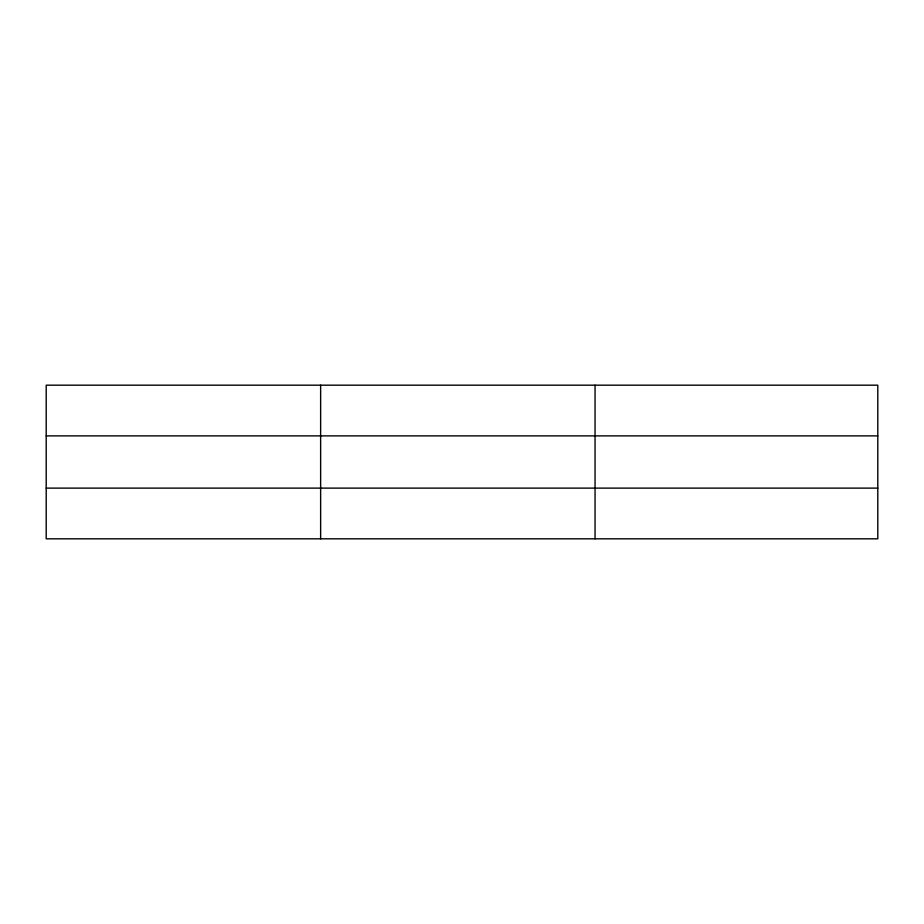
<?xml version="1.0" encoding="UTF-8"?>
<svg xmlns="http://www.w3.org/2000/svg" width="924" height="924" viewBox="0 0 924 924"><rect width="100%" height="100%" fill="white"/><g stroke="black" fill="none" stroke-linecap="round" stroke-linejoin="round"><path stroke-width="1.39" d="M320.628 385.181L320.628 538.819M595.056 385.181L595.056 538.819M877.8 488.115L877.8 538.819L46.2 538.819L46.2 385.181L877.8 385.181L877.8 488.115L46.2 488.115M46.2 435.885L877.8 435.885"/></g></svg>
